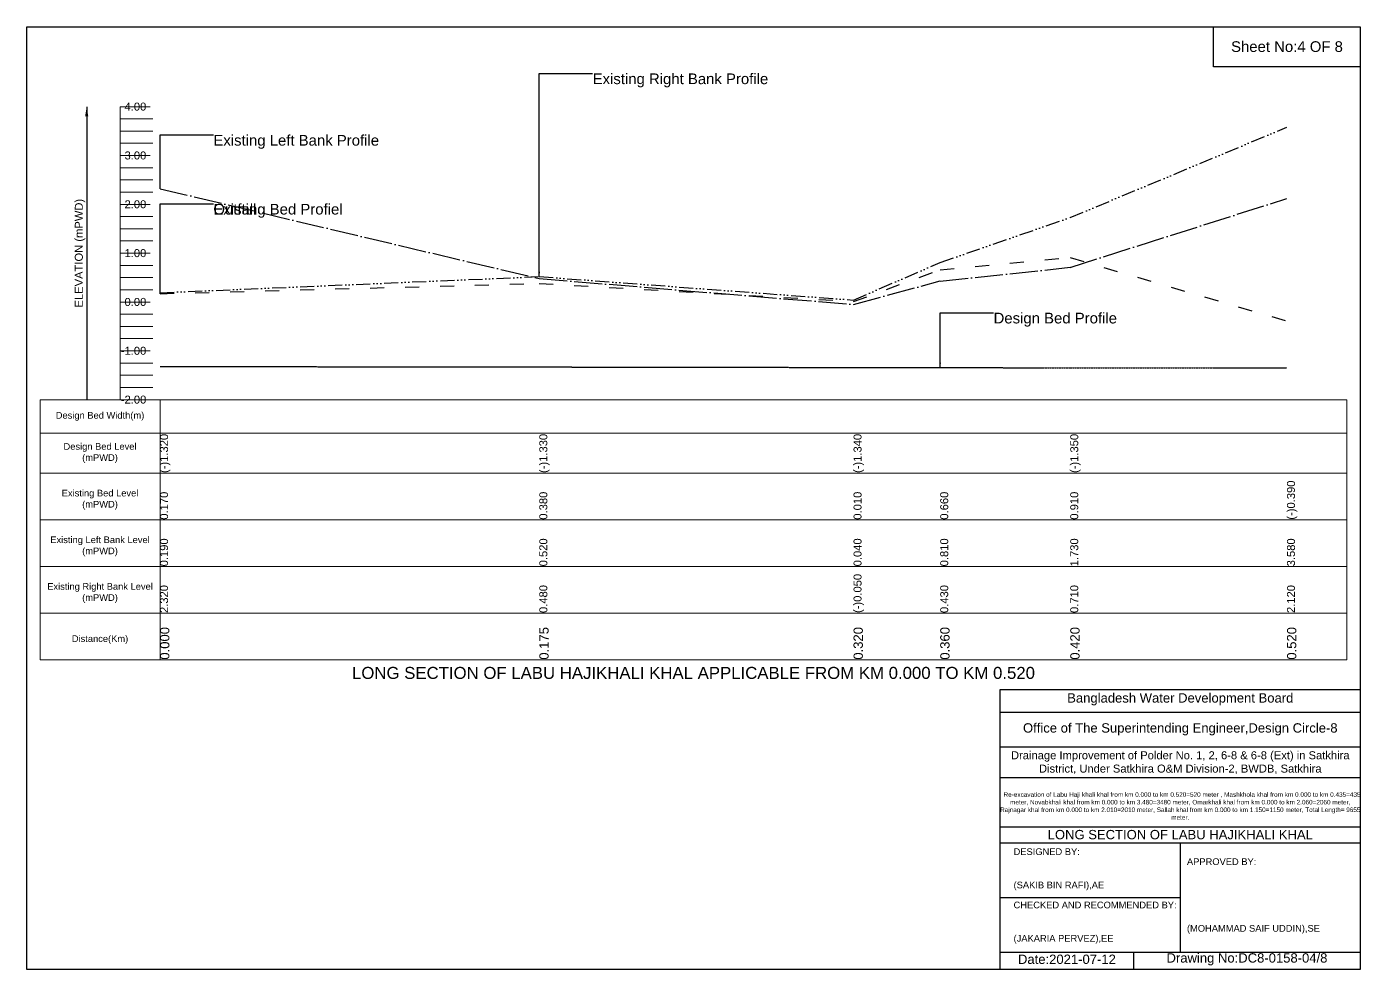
# Model space of a CAD drawing. Header units: inches. Extents: x 91000 to 648000, y -5656 to 141.
# Drawn here: x 130000 to 138000, y -5656 to 0 of the extents above; entities that cross this region are included whole.
import ezdxf

# ---------------------------------------------------------------- set-up
doc = ezdxf.new("R2010")
doc.units = ezdxf.units.IN
doc.header["$LTSCALE"] = 7
doc.header["$MEASUREMENT"] = 0
for name, pattern in [('ACAD_ISO03W100', [30, 12, -18]), ('ACAD_ISO04W100', [30, 24, -3, 0, -3]), ('ACAD_ISO14W100', [24, 12, -3, 0, -3, 0, -3, 0, -3]), ('CENTER', [2, 1.25, -0.25, 0.25, -0.25])]:
    doc.linetypes.add(name, pattern=pattern)
for name, color, linetype, lineweight in [('Design Bed Level Long Section', 7, 'CENTER', 25), ('Existing Bed Level for Long Section', 7, 'ACAD_ISO03W100', 25), ('Existing Left Bank of Long section', 7, 'ACAD_ISO04W100', 25), ('Existing Right Bank of Long Section', 7, 'ACAD_ISO14W100', 25), ('Long Section Border', 7, 'Continuous', 9), ('Long Section Labels', 7, 'Continuous', 9), ('Vscale for Long Section', 7, 'Continuous', 9)]:
    doc.layers.add(name, color=color, linetype=linetype, lineweight=lineweight)
doc.styles.get("Standard").update_dxf_attribs({"font": 'arial.ttf'})
doc.dimstyles.get("Standard").update_dxf_attribs({"dimtxt": 0.18, "dimasz": 0.18, "dimexe": 0.18, "dimexo": 0.0625, "dimgap": 0.09, "dimtad": 0, "dimtih": 1, "dimtoh": 1, "dimdec": 4, "dimzin": 0, "dimdsep": 46, "dimtxsty": 'Standard', "dimcen": 0.09, "dimadec": 0, "dimazin": 0, "dimtfac": 1, "dimtdec": 4, "dimtofl": 0, "dimtmove": 0, "dimatfit": 3, "dimfxl": 0, "dimtolj": 1, "dimtzin": 0, "dimarcsym": 0})

msp = doc.modelspace()

# ---------------------------------------------------------------- linework, layer by layer
for points in [[(130000, 0), (138000, 0), (138000, -5656), (130000, -5656)], [(137120, 0), (138000, 0), (138000, -240), (137120, -240)]]:
    msp.add_lwpolyline(points, close=True)
for points in [[(135840, -5656), (135840, -3976), (138000, -3976)], [(135840, -4112), (138000, -4112)], [(135840, -4320), (138000, -4320)], [(135840, -4504), (138000, -4504)], [(135840, -4800), (138000, -4800)], [(135840, -4896), (138000, -4896)], [(136920, -4896), (136920, -5552)], [(135840, -5224), (136920, -5224)], [(135840, -5552), (138000, -5552)], [(136640, -5552), (136640, -5656)]]:
    msp.add_lwpolyline(points)
at = {"layer": 'Design Bed Level Long Section'}
msp.add_lwpolyline([(130800, -2038.8), (133075, -2041.7), (134960, -2044.6), (135480, -2044.6), (136260, -2047.5), (137560, -2047.5)], dxfattribs=at)
at = {"layer": 'Existing Bed Level for Long Section'}
msp.add_lwpolyline([(130800, -1602.2), (133075, -1540.7), (134960, -1649.1), (135480, -1458.6), (136260, -1385.4), (137560, -1766.3)], dxfattribs=at)
at = {"layer": 'Existing Left Bank of Long section'}
msp.add_lwpolyline([(130800, -972.2), (133075, -1511.4), (134960, -1666.7), (135480, -1526), (136260, -1444), (137560, -1030.8)], dxfattribs=at)
at = {"layer": 'Existing Right Bank of Long Section'}
msp.add_lwpolyline([(130800, -1596.3), (133075, -1499.6), (134960, -1640.3), (135480, -1414.7), (136260, -1145.1), (137560, -603.1)], dxfattribs=at)
at = {"layer": 'Long Section Border'}
msp.add_lwpolyline([(130080, -2238), (137920, -2238), (137920, -3798), (130080, -3798)], close=True, dxfattribs=at)
for points in [[(130800, -2238), (130800, -3798)], [(130080, -2438), (137920, -2438)], [(130080, -2678), (137920, -2678)], [(130080, -2958), (137920, -2958)], [(130080, -3238), (137920, -3238)], [(130080, -3518), (137920, -3518)]]:
    msp.add_lwpolyline(points, dxfattribs=at)
at = {"layer": 'Vscale for Long Section'}
for points in [[(130560, -2238), (130560, -1945), (130560, -1652), (130560, -1359), (130560, -1066), (130560, -773), (130560, -480)], [(130560, -480), (130741.5, -480)], [(130560, -553.2), (130757.5, -553.2)], [(130560, -626.5), (130757.5, -626.5)], [(130560, -699.8), (130757.5, -699.8)], [(130560, -773), (130741.5, -773)], [(130560, -846.2), (130757.5, -846.2)], [(130560, -919.5), (130757.5, -919.5)], [(130560, -992.8), (130757.5, -992.8)], [(130560, -1066), (130741.5, -1066)], [(130560, -1139.2), (130757.5, -1139.2)], [(130560, -1212.5), (130757.5, -1212.5)], [(130560, -1285.8), (130757.5, -1285.8)], [(130560, -1359), (130741.5, -1359)], [(130560, -1432.2), (130757.5, -1432.2)], [(130560, -1505.5), (130757.5, -1505.5)], [(130560, -1578.8), (130757.5, -1578.8)], [(130560, -1652), (130741.5, -1652)], [(130560, -1725.2), (130757.5, -1725.2)], [(130560, -1798.5), (130757.5, -1798.5)], [(130560, -1871.8), (130757.5, -1871.8)], [(130560, -1945), (130741.5, -1945)], [(130560, -2018.2), (130757.5, -2018.2)], [(130560, -2091.5), (130757.5, -2091.5)], [(130560, -2164.8), (130757.5, -2164.8)], [(130560, -2238), (130741.5, -2238)]]:
    msp.add_lwpolyline(points, dxfattribs=at)

# ---------------------------------------------------------------- texts
at = {"attachment_point": 5}
for s, insert, char_height in [('Sheet No:4 OF 8', (137560, -120), 64), ('Bangladesh Water Development Board', (136920, -4036), 56), ('Office of The Superintending Engineer,Design Circle-8', (136920, -4216), 56)]:
    msp.add_mtext(s, dxfattribs=dict(at, insert=insert, char_height=char_height))
for s, insert, char_height, width, attachment_point in [('Drainage Improvement of Polder No. 1, 2, 6-8 & 6-8 (Ext) in Satkhira District, Under Satkhira O&M Division-2, BWDB, Satkhira', (136920, -4416), 48, 2240, 5), ('  Re-excavation of Labu Haji khali khal from km 0.000 to km 0.520=520 meter , Mashkhola khal from km 0.000 to km 0.435=435 meter, Novabkhali khal from km 0.000 to km 3.480=3480 meter, Omarkhali khal from km 0.000 to km 2.060=2060 meter, Rajnagar khal from km 0.000 to km 2.010=2010 meter, Sallah khal from km 0.000 to km 1.150=1150 meter, Total Length= 9655 meter. ', (136920, -4676), 27.4148, 2160, 5), ('LONG SECTION OF LABU HAJIKHALI KHAL', (136920, -4848), 56, 2240, 5), ('DESIGNED BY:\\P\\P\\P(SAKIB BIN RAFI),AE', (135920, -5056), 40, 1120, 4), ('APPROVED BY:\\P\\P\\P\\P\\P\\P(MOHAMMAD SAIF UDDIN),SE', (136960, -5216), 40, 1120, 4), ('CHECKED AND RECOMMENDED BY:\\P\\P\\P(JAKARIA PERVEZ),EE', (135920, -5376), 40, 1120, 4), ('Date:2021-07-12', (136240, -5596), 56, 1120, 5), ('Drawing No:DC8-0158-04/8', (137320, -5596), 56, 1760, 5)]:
    msp.add_mtext(s, dxfattribs=dict(insert=insert, char_height=char_height, width=width, attachment_point=attachment_point))
at = {"layer": 'Long Section Border', "attachment_point": 5}
for s, insert, char_height in [('Design Bed Width(m)', (130440, -2338), 40), ('Design Bed Level\\P(mPWD)', (130440, -2558), 40), ('Existing Bed Level\\P(mPWD)', (130440, -2838), 40), ('Existing Left Bank Level\\P(mPWD)', (130440, -3118), 40), ('Existing Right Bank Level\\P(mPWD)', (130440, -3398), 40), ('Distance(Km)', (130440, -3678), 40), ('LONG SECTION OF LABU HAJIKHALI KHAL APPLICABLE FROM KM 0.000 TO KM 0.520', (134000, -3878), 72)]:
    msp.add_mtext(s, dxfattribs=dict(at, insert=insert, char_height=char_height))
at = {"layer": 'Long Section Labels', "char_height": 64, "attachment_point": 1}
for s, insert in [('Existing Right Bank Profile', (133395, -280.8)), ('Existing Left Bank Profile', (131120, -649.9)), ('Outfall', (131120, -1063.1)), ('Existing Bed Profiel', (131120, -1063.1)), ('Design Bed Profile', (135800, -1716.5))]:
    msp.add_mtext(s, dxfattribs=dict(at, insert=insert))
at = {"layer": 'Vscale for Long Section', "char_height": 48, "attachment_point": 6}
for s, insert in [('4.00', (130717.5, -480)), ('3.00', (130717.5, -773)), ('2.00', (130717.5, -1066)), ('1.00', (130717.5, -1359)), ('0.00', (130717.5, -1652)), ('-1.00', (130717.5, -1945)), ('-2.00', (130717.5, -2238))]:
    msp.add_mtext(s, dxfattribs=dict(at, insert=insert))
at = {"layer": 'Vscale for Long Section', "rotation": 90}
for s, insert, char_height, attachment_point in [('ELEVATION (mPWD)', (130320, -1359), 48, 5), ('(-)1.320', (130800, -2678), 48, 1), ('(-)1.330', (133075, -2678), 48, 1), ('(-)1.340', (134960, -2678), 48, 1), ('(-)1.340', (134960, -2678), 48, 1), ('(-)1.350', (136260, -2678), 48, 1), ('(-)1.350', (136260, -2678), 48, 1), ('0.170', (130800, -2958), 48, 1), ('0.380', (133075, -2958), 48, 1), ('0.010', (134960, -2958), 48, 1), ('0.660', (135480, -2958), 48, 1), ('0.910', (136260, -2958), 48, 1), ('(-)0.390', (137560, -2958), 48, 1), ('0.190', (130800, -3238), 48, 1), ('0.520', (133075, -3238), 48, 1), ('0.040', (134960, -3238), 48, 1), ('0.810', (135480, -3238), 48, 1), ('1.730', (136260, -3238), 48, 1), ('3.580', (137560, -3238), 48, 1), ('2.320', (130800, -3518), 48, 1), ('0.480', (133075, -3518), 48, 1), ('(-)0.050', (134960, -3518), 48, 1), ('0.430', (135480, -3518), 48, 1), ('0.710', (136260, -3518), 48, 1), ('2.120', (137560, -3518), 48, 1), ('0.000', (130800, -3798), 56, 1), ('0.175', (133075, -3798), 56, 1), ('0.320', (134960, -3798), 56, 1), ('0.360', (135480, -3798), 56, 1), ('0.420', (136260, -3798), 56, 1), ('0.520', (137560, -3798), 56, 1)]:
    msp.add_mtext(s, dxfattribs=dict(at, insert=insert, char_height=char_height, attachment_point=attachment_point))

# ---------------------------------------------------------------- leaders
at = {"layer": 'Long Section Labels', "annotation_type": 0, "has_hookline": 1, "hookline_direction": 0}
for points, text_width in [([(133075, -1499.6), (133075, -280.8), (133394.9, -280.8)], 1042.7), ([(130800, -972.2), (130800, -649.9), (131119.9, -649.9)], 983.1), ([(130800, -1602.2), (130800, -1063.1), (131119.9, -1063.1)], 761.9), ([(130800, -1602.2), (130800, -1063.1), (131119.9, -1063.1)], 247.8), ([(135480, -2044.6), (135480, -1716.5), (135799.9, -1716.5)], 729.9)]:
    msp.add_leader(points, dimstyle='Standard', override={"dimasz": 28.8}, dxfattribs=dict(at, text_width=text_width))
at = {"layer": 'Vscale for Long Section'}
msp.add_leader([(130360, -480), (130360, -2238)], dimstyle='Standard', override={"dimasz": 57.6}, dxfattribs=at)

doc.saveas('drawing.dxf')
